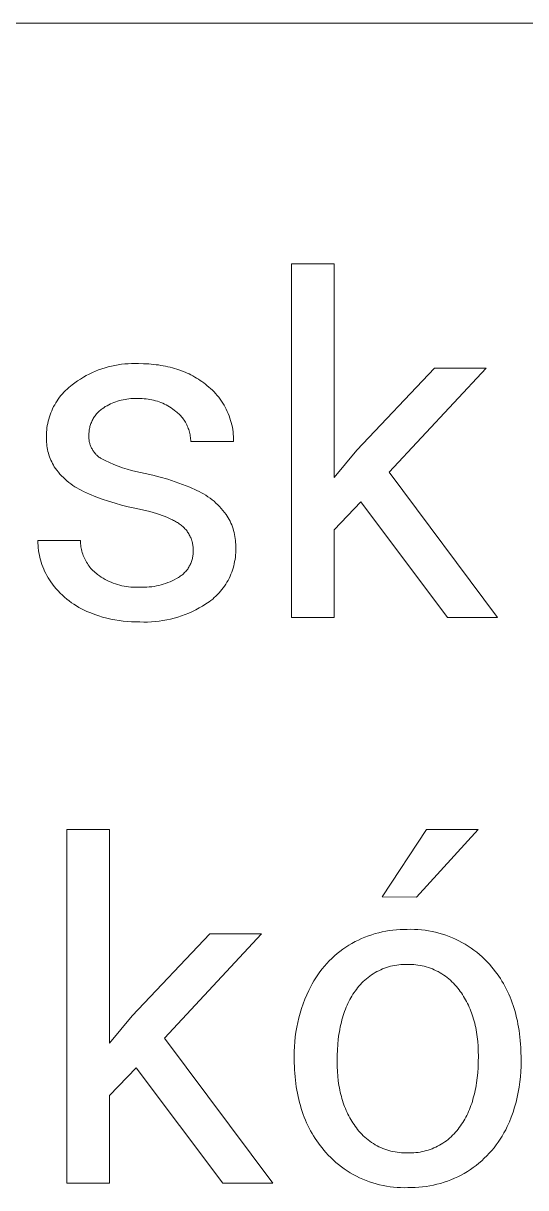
# Model space of a CAD drawing. Header units: millimetres. Extents: x 4001 to 9794, y -321 to 3726.
# Drawn here: x 8830.2 to 8912.4, y 135.6 to 326.2 of the extents above; entities that cross this region are included whole.
import ezdxf

# ---------------------------------------------------------------- set-up
doc = ezdxf.new("R2010")
doc.units = ezdxf.units.MM
doc.header["$MEASUREMENT"] = 0
doc.layers.add('Domyślny', color=7, linetype='Continuous', true_color=0x000000)

msp = doc.modelspace()

# ---------------------------------------------------------------- linework, layer by layer
at = {"layer": 'Domyślny', "color": 18, "lineweight": 15, "true_color": 0x000000}
for p, q in [((9788.8, 326.17), (7605.14, 326.17)), ((8874.05, 228.94), (8874.05, 286.81)), ((8874.05, 286.81), (8881.02, 286.81)), ((8881.02, 286.81), (8881.02, 251.82)), ((8840.47, 268.51), (8840.96, 268.76)), ((8840.96, 268.76), (8841.46, 269)), ((8841.46, 269), (8841.97, 269.22)), ((8841.97, 269.22), (8842.48, 269.43)), ((8842.48, 269.43), (8843.01, 269.61)), ((8843.01, 269.61), (8843.53, 269.78)), ((8843.53, 269.78), (8844.06, 269.93)), ((8844.06, 269.93), (8844.6, 270.06)), ((8844.6, 270.06), (8845.14, 270.18)), ((8845.14, 270.18), (8845.69, 270.28)), ((8845.69, 270.28), (8846.24, 270.36)), ((8846.24, 270.36), (8846.79, 270.42)), ((8846.79, 270.42), (8847.34, 270.46)), ((8847.34, 270.46), (8847.89, 270.48)), ((8847.89, 270.48), (8848.44, 270.49)), ((8848.44, 270.49), (8849, 270.47)), ((8849, 270.47), (8849.85, 270.46)), ((8849.85, 270.46), (8850.69, 270.42)), ((8850.69, 270.42), (8851.1, 270.38)), ((8851.1, 270.38), (8851.5, 270.35)), ((8851.5, 270.35), (8851.9, 270.3)), ((8851.9, 270.3), (8852.29, 270.25)), ((8852.29, 270.25), (8852.68, 270.19)), ((8852.68, 270.19), (8853.07, 270.12)), ((8853.07, 270.12), (8853.45, 270.05)), ((8853.45, 270.05), (8853.82, 269.97)), ((8853.82, 269.97), (8854.19, 269.88)), ((8854.19, 269.88), (8854.56, 269.79)), ((8854.56, 269.79), (8854.91, 269.68)), ((8854.91, 269.68), (8855.27, 269.58)), ((8855.27, 269.58), (8855.62, 269.46)), ((8855.62, 269.46), (8855.96, 269.34)), ((8855.96, 269.34), (8856.3, 269.21)), ((8856.3, 269.21), (8856.63, 269.07)), ((8856.63, 269.07), (8856.96, 268.93)), ((8856.96, 268.93), (8857.28, 268.78)), ((8857.28, 268.78), (8857.6, 268.62)), ((8884.76, 256.29), (8897.45, 269.72)), ((8905.92, 269.72), (8890.06, 252.69)), ((8897.45, 269.72), (8905.92, 269.72)), ((8837.87, 266.78), (8838.16, 267)), ((8838.16, 267), (8838.6, 267.33)), ((8838.6, 267.33), (8839.05, 267.65)), ((8839.05, 267.65), (8839.51, 267.95)), ((8839.51, 267.95), (8839.99, 268.24)), ((8839.99, 268.24), (8840.47, 268.51)), ((8857.6, 268.62), (8857.91, 268.45)), ((8857.91, 268.45), (8858.22, 268.28)), ((8858.22, 268.28), (8858.52, 268.1)), ((8858.52, 268.1), (8858.82, 267.92)), ((8858.82, 267.92), (8859.11, 267.73)), ((8859.11, 267.73), (8859.4, 267.53)), ((8859.4, 267.53), (8859.68, 267.32)), ((8859.68, 267.32), (8859.95, 267.11)), ((8859.95, 267.11), (8860.22, 266.88)), ((8860.22, 266.88), (8860.52, 266.64)), ((8835.88, 264.67), (8836.09, 264.96)), ((8836.09, 264.96), (8836.32, 265.25)), ((8836.32, 265.25), (8836.56, 265.52)), ((8836.56, 265.52), (8836.8, 265.79)), ((8836.8, 265.79), (8837.05, 266.05)), ((8837.05, 266.05), (8837.32, 266.3)), ((8837.32, 266.3), (8837.59, 266.55)), ((8837.59, 266.55), (8837.87, 266.78)), ((8860.52, 266.64), (8860.82, 266.38)), ((8860.82, 266.38), (8861.1, 266.12)), ((8861.1, 266.12), (8861.38, 265.84)), ((8861.38, 265.84), (8861.64, 265.56)), ((8861.64, 265.56), (8861.9, 265.27)), ((8861.9, 265.27), (8862.14, 264.97)), ((8862.14, 264.97), (8862.38, 264.66)), ((8834.81, 262.77), (8834.96, 263.1)), ((8834.96, 263.1), (8835.12, 263.43)), ((8835.12, 263.43), (8835.29, 263.75)), ((8835.29, 263.75), (8835.48, 264.06)), ((8835.48, 264.06), (8835.67, 264.37)), ((8835.67, 264.37), (8835.88, 264.67)), ((8843.06, 263.08), (8842.91, 262.98)), ((8843.32, 263.26), (8843.06, 263.08)), ((8843.58, 263.43), (8843.32, 263.26)), ((8843.86, 263.58), (8843.58, 263.43)), ((8844.13, 263.73), (8843.86, 263.58)), ((8844.41, 263.87), (8844.13, 263.73)), ((8844.7, 264), (8844.41, 263.87)), ((8844.99, 264.12), (8844.7, 264)), ((8845.29, 264.23), (8844.99, 264.12)), ((8845.58, 264.33), (8845.29, 264.23)), ((8845.89, 264.42), (8845.58, 264.33)), ((8846.19, 264.5), (8845.89, 264.42)), ((8846.5, 264.56), (8846.19, 264.5)), ((8846.81, 264.62), (8846.5, 264.56)), ((8847.12, 264.67), (8846.81, 264.62)), ((8847.43, 264.71), (8847.12, 264.67)), ((8847.74, 264.74), (8847.43, 264.71)), ((8848.05, 264.76), (8847.74, 264.74)), ((8848.37, 264.76), (8848.05, 264.76)), ((8848.68, 264.76), (8848.37, 264.76)), ((8849, 264.74), (8848.68, 264.76)), ((8849.31, 264.75), (8849, 264.74)), ((8849.63, 264.74), (8849.31, 264.75)), ((8849.94, 264.73), (8849.63, 264.74)), ((8850.25, 264.7), (8849.94, 264.73)), ((8850.57, 264.66), (8850.25, 264.7)), ((8850.88, 264.61), (8850.57, 264.66)), ((8851.18, 264.56), (8850.88, 264.61)), ((8851.49, 264.49), (8851.18, 264.56)), ((8851.8, 264.4), (8851.49, 264.49)), ((8852.1, 264.31), (8851.8, 264.4)), ((8852.39, 264.21), (8852.1, 264.31)), ((8852.69, 264.1), (8852.39, 264.21)), ((8852.98, 263.98), (8852.69, 264.1)), ((8853.26, 263.85), (8852.98, 263.98)), ((8853.54, 263.71), (8853.26, 263.85)), ((8853.82, 263.55), (8853.54, 263.71)), ((8854.09, 263.39), (8853.82, 263.55)), ((8854.36, 263.22), (8854.09, 263.39)), ((8854.61, 263.04), (8854.36, 263.22)), ((8854.87, 262.86), (8854.61, 263.04)), ((8862.38, 264.66), (8862.6, 264.34)), ((8862.6, 264.34), (8862.81, 264.01)), ((8862.81, 264.01), (8863.02, 263.68)), ((8863.02, 263.68), (8863.21, 263.34)), ((8863.21, 263.34), (8863.38, 263)), ((8863.38, 263), (8863.55, 262.65)), ((8834.23, 261.05), (8834.32, 261.4)), ((8834.32, 261.4), (8834.42, 261.75)), ((8834.42, 261.75), (8834.54, 262.1)), ((8834.54, 262.1), (8834.67, 262.44)), ((8834.67, 262.44), (8834.81, 262.77)), ((8841.44, 261.18), (8841.36, 261.02)), ((8841.52, 261.34), (8841.44, 261.18)), ((8841.61, 261.5), (8841.52, 261.34)), ((8841.7, 261.65), (8841.61, 261.5)), ((8841.8, 261.8), (8841.7, 261.65)), ((8841.91, 261.95), (8841.8, 261.8)), ((8842.02, 262.09), (8841.91, 261.95)), ((8842.13, 262.23), (8842.02, 262.09)), ((8842.25, 262.37), (8842.13, 262.23)), ((8842.37, 262.5), (8842.25, 262.37)), ((8842.5, 262.62), (8842.37, 262.5)), ((8842.63, 262.75), (8842.5, 262.62)), ((8842.77, 262.86), (8842.63, 262.75)), ((8842.91, 262.98), (8842.77, 262.86)), ((8855.11, 262.66), (8854.87, 262.86)), ((8855.28, 262.52), (8855.11, 262.66)), ((8855.45, 262.38), (8855.28, 262.52)), ((8855.61, 262.23), (8855.45, 262.38)), ((8855.77, 262.08), (8855.61, 262.23)), ((8855.92, 261.92), (8855.77, 262.08)), ((8856.06, 261.76), (8855.92, 261.92)), ((8856.2, 261.59), (8856.06, 261.76)), ((8856.33, 261.41), (8856.2, 261.59)), ((8856.46, 261.24), (8856.33, 261.41)), ((8856.58, 261.05), (8856.46, 261.24)), ((8863.55, 262.65), (8863.71, 262.29)), ((8863.71, 262.29), (8863.85, 261.93)), ((8863.85, 261.93), (8863.98, 261.56)), ((8863.98, 261.56), (8864.09, 261.19)), ((8864.09, 261.19), (8864.2, 260.82)), ((8833.94, 258.9), (8833.95, 259.26)), ((8833.95, 259.26), (8833.98, 259.62)), ((8833.98, 259.62), (8834.03, 259.98)), ((8834.03, 259.98), (8834.08, 260.34)), ((8834.08, 260.34), (8834.15, 260.7)), ((8834.15, 260.7), (8834.23, 261.05)), ((8840.91, 259.28), (8840.9, 259.1)), ((8840.93, 259.46), (8840.91, 259.28)), ((8840.95, 259.64), (8840.93, 259.46)), ((8840.98, 259.82), (8840.95, 259.64)), ((8841.02, 260), (8840.98, 259.82)), ((8841.06, 260.17), (8841.02, 260)), ((8841.11, 260.34), (8841.06, 260.17)), ((8841.16, 260.52), (8841.11, 260.34)), ((8841.22, 260.69), (8841.16, 260.52)), ((8841.29, 260.85), (8841.22, 260.69)), ((8841.36, 261.02), (8841.29, 260.85)), ((8856.69, 260.87), (8856.58, 261.05)), ((8856.8, 260.68), (8856.69, 260.87)), ((8856.9, 260.48), (8856.8, 260.68)), ((8857, 260.28), (8856.9, 260.48)), ((8857.08, 260.08), (8857, 260.28)), ((8857.16, 259.88), (8857.08, 260.08)), ((8857.24, 259.67), (8857.16, 259.88)), ((8857.3, 259.47), (8857.24, 259.67)), ((8857.36, 259.26), (8857.3, 259.47)), ((8857.41, 259.04), (8857.36, 259.26)), ((8864.2, 260.82), (8864.29, 260.44)), ((8864.29, 260.44), (8864.37, 260.06)), ((8864.37, 260.06), (8864.43, 259.68)), ((8864.43, 259.68), (8864.49, 259.29)), ((8864.49, 259.29), (8864.53, 258.91)), ((8833.93, 258.53), (8833.94, 258.9)), ((8833.93, 258.23), (8833.93, 258.53)), ((8833.93, 257.92), (8833.93, 258.23)), ((8833.95, 257.62), (8833.93, 257.92)), ((8833.98, 257.31), (8833.95, 257.62)), ((8834.01, 257.01), (8833.98, 257.31)), ((8840.9, 259.1), (8840.89, 258.92)), ((8840.89, 258.92), (8840.89, 258.74)), ((8840.89, 258.74), (8840.89, 258.6)), ((8840.89, 258.6), (8840.89, 258.45)), ((8840.89, 258.45), (8840.89, 258.31)), ((8840.89, 258.31), (8840.9, 258.16)), ((8840.9, 258.16), (8840.92, 258.02)), ((8840.92, 258.02), (8840.94, 257.87)), ((8840.94, 257.87), (8840.96, 257.73)), ((8840.96, 257.73), (8840.99, 257.59)), ((8840.99, 257.59), (8841.03, 257.45)), ((8841.03, 257.45), (8841.07, 257.31)), ((8841.07, 257.31), (8841.11, 257.17)), ((8857.46, 258.83), (8857.41, 259.04)), ((8857.49, 258.61), (8857.46, 258.83)), ((8857.52, 258.4), (8857.49, 258.61)), ((8857.54, 258.18), (8857.52, 258.4)), ((8857.56, 257.96), (8857.54, 258.18)), ((8857.56, 257.74), (8857.56, 257.96)), ((8864.56, 257.74), (8857.56, 257.74)), ((8864.53, 258.91), (8864.55, 258.52)), ((8864.55, 258.52), (8864.56, 258.13)), ((8864.56, 258.13), (8864.56, 257.74)), ((8834.06, 256.71), (8834.01, 257.01)), ((8834.12, 256.41), (8834.06, 256.71)), ((8834.19, 256.11), (8834.12, 256.41)), ((8834.27, 255.82), (8834.19, 256.11)), ((8834.35, 255.52), (8834.27, 255.82)), ((8834.45, 255.23), (8834.35, 255.52)), ((8841.11, 257.17), (8841.16, 257.03)), ((8841.16, 257.03), (8841.22, 256.9)), ((8841.22, 256.9), (8841.28, 256.76)), ((8841.28, 256.76), (8841.34, 256.63)), ((8841.34, 256.63), (8841.41, 256.5)), ((8841.41, 256.5), (8841.48, 256.38)), ((8841.48, 256.38), (8841.56, 256.25)), ((8841.56, 256.25), (8841.64, 256.13)), ((8841.64, 256.13), (8841.72, 256.01)), ((8841.72, 256.01), (8841.81, 255.9)), ((8841.81, 255.9), (8841.91, 255.79)), ((8841.91, 255.79), (8842, 255.68)), ((8842, 255.68), (8842.1, 255.57)), ((8842.1, 255.57), (8842.21, 255.47)), ((8842.21, 255.47), (8842.32, 255.37)), ((8842.32, 255.37), (8842.43, 255.28)), ((8881.02, 251.82), (8884.76, 256.29)), ((8834.56, 254.95), (8834.45, 255.23)), ((8834.67, 254.67), (8834.56, 254.95)), ((8834.8, 254.39), (8834.67, 254.67)), ((8834.94, 254.11), (8834.8, 254.39)), ((8835.08, 253.85), (8834.94, 254.11)), ((8835.23, 253.58), (8835.08, 253.85)), ((8835.4, 253.32), (8835.23, 253.58)), ((8842.43, 255.28), (8842.54, 255.19)), ((8842.54, 255.19), (8842.66, 255.1)), ((8842.66, 255.1), (8842.78, 255.02)), ((8842.78, 255.02), (8842.9, 254.94)), ((8842.9, 254.94), (8843.58, 254.6)), ((8843.58, 254.6), (8844.27, 254.27)), ((8844.27, 254.27), (8844.97, 253.97)), ((8844.97, 253.97), (8845.68, 253.69)), ((8845.68, 253.69), (8846.4, 253.43)), ((8835.64, 253.01), (8835.4, 253.32)), ((8835.89, 252.7), (8835.64, 253.01)), ((8836.16, 252.4), (8835.89, 252.7)), ((8836.43, 252.1), (8836.16, 252.4)), ((8836.71, 251.82), (8836.43, 252.1)), ((8837, 251.55), (8836.71, 251.82)), ((8846.4, 253.43), (8847.13, 253.2)), ((8847.13, 253.2), (8847.86, 252.99)), ((8847.86, 252.99), (8848.6, 252.8)), ((8848.6, 252.8), (8849.35, 252.64)), ((8849.35, 252.64), (8850.1, 252.49)), ((8850.1, 252.49), (8851.34, 252.22)), ((8851.34, 252.22), (8852.58, 251.9)), ((8852.58, 251.9), (8853.8, 251.55)), ((8890.06, 252.69), (8907.77, 228.94)), ((8837.3, 251.28), (8837, 251.55)), ((8837.61, 251.03), (8837.3, 251.28)), ((8837.93, 250.79), (8837.61, 251.03)), ((8838.26, 250.55), (8837.93, 250.79)), ((8838.59, 250.33), (8838.26, 250.55)), ((8838.93, 250.12), (8838.59, 250.33)), ((8839.28, 249.92), (8838.93, 250.12)), ((8839.63, 249.74), (8839.28, 249.92)), ((8839.99, 249.56), (8839.63, 249.74)), ((8853.8, 251.55), (8855.02, 251.15)), ((8855.02, 251.15), (8856.21, 250.71)), ((8856.21, 250.71), (8857.4, 250.23)), ((8857.4, 250.23), (8858.56, 249.72)), ((8858.56, 249.72), (8858.94, 249.54)), ((8841, 249.11), (8839.99, 249.56)), ((8842.02, 248.68), (8841, 249.11)), ((8843.06, 248.29), (8842.02, 248.68)), ((8844.11, 247.94), (8843.06, 248.29)), ((8845.17, 247.61), (8844.11, 247.94)), ((8858.94, 249.54), (8859.31, 249.34)), ((8859.31, 249.34), (8859.67, 249.14)), ((8859.67, 249.14), (8860.03, 248.92)), ((8860.03, 248.92), (8860.38, 248.69)), ((8860.38, 248.69), (8860.72, 248.45)), ((8860.72, 248.45), (8861.05, 248.2)), ((8861.05, 248.2), (8861.37, 247.94)), ((8861.37, 247.94), (8861.68, 247.66)), ((8885.39, 247.83), (8881.02, 243.27)), ((8899.59, 228.94), (8885.39, 247.83)), ((8846.24, 247.32), (8845.17, 247.61)), ((8847.31, 247.06), (8846.24, 247.32)), ((8848.4, 246.84), (8847.31, 247.06)), ((8849.68, 246.55), (8848.4, 246.84)), ((8850.86, 246.25), (8849.68, 246.55)), ((8851.41, 246.1), (8850.86, 246.25)), ((8851.93, 245.94), (8851.41, 246.1)), ((8852.43, 245.78), (8851.93, 245.94)), ((8861.68, 247.66), (8861.99, 247.38)), ((8861.99, 247.38), (8862.28, 247.08)), ((8862.28, 247.08), (8862.56, 246.77)), ((8862.56, 246.77), (8862.84, 246.46)), ((8862.84, 246.46), (8863.1, 246.13)), ((8863.1, 246.13), (8863.35, 245.8)), ((8852.91, 245.61), (8852.43, 245.78)), ((8853.36, 245.44), (8852.91, 245.61)), ((8853.78, 245.27), (8853.36, 245.44)), ((8854.19, 245.09), (8853.78, 245.27)), ((8854.56, 244.91), (8854.19, 245.09)), ((8854.74, 244.82), (8854.56, 244.91)), ((8854.91, 244.73), (8854.74, 244.82)), ((8855.08, 244.64), (8854.91, 244.73)), ((8855.24, 244.54), (8855.08, 244.64)), ((8855.4, 244.45), (8855.24, 244.54)), ((8855.55, 244.35), (8855.4, 244.45)), ((8855.69, 244.26), (8855.55, 244.35)), ((8855.83, 244.16), (8855.69, 244.26)), ((8855.97, 244.06), (8855.83, 244.16)), ((8856.1, 243.95), (8855.97, 244.06)), ((8856.24, 243.83), (8856.1, 243.95)), ((8863.35, 245.8), (8863.53, 245.53)), ((8863.53, 245.53), (8863.69, 245.25)), ((8863.69, 245.25), (8863.85, 244.96)), ((8863.85, 244.96), (8864, 244.67)), ((8864, 244.67), (8864.13, 244.37)), ((8864.13, 244.37), (8864.26, 244.07)), ((8864.26, 244.07), (8864.38, 243.77)), ((8856.37, 243.71), (8856.24, 243.83)), ((8856.49, 243.59), (8856.37, 243.71)), ((8856.61, 243.46), (8856.49, 243.59)), ((8856.73, 243.33), (8856.61, 243.46)), ((8856.84, 243.2), (8856.73, 243.33)), ((8856.95, 243.06), (8856.84, 243.2)), ((8857.05, 242.91), (8856.95, 243.06)), ((8857.15, 242.77), (8857.05, 242.91)), ((8857.24, 242.62), (8857.15, 242.77)), ((8857.33, 242.47), (8857.24, 242.62)), ((8857.41, 242.31), (8857.33, 242.47)), ((8857.49, 242.15), (8857.41, 242.31)), ((8857.56, 241.99), (8857.49, 242.15)), ((8864.38, 243.77), (8864.48, 243.46)), ((8864.48, 243.46), (8864.58, 243.15)), ((8864.58, 243.15), (8864.66, 242.83)), ((8864.66, 242.83), (8864.73, 242.51)), ((8864.73, 242.51), (8864.8, 242.19)), ((8864.8, 242.19), (8864.85, 241.87)), ((8881.02, 243.27), (8881.02, 228.94)), ((8832.55, 241.1), (8832.54, 241.5)), ((8832.54, 241.5), (8839.51, 241.5)), ((8832.57, 240.7), (8832.55, 241.1)), ((8832.6, 240.31), (8832.57, 240.7)), ((8832.65, 239.91), (8832.6, 240.31)), ((8839.51, 241.5), (8839.51, 241.25)), ((8839.51, 241.25), (8839.53, 241)), ((8839.53, 241), (8839.56, 240.76)), ((8839.56, 240.76), (8839.59, 240.51)), ((8839.59, 240.51), (8839.63, 240.27)), ((8839.63, 240.27), (8839.69, 240.03)), ((8857.63, 241.83), (8857.56, 241.99)), ((8857.69, 241.66), (8857.63, 241.83)), ((8857.74, 241.5), (8857.69, 241.66)), ((8857.79, 241.33), (8857.74, 241.5)), ((8857.83, 241.16), (8857.79, 241.33)), ((8857.87, 240.99), (8857.83, 241.16)), ((8857.9, 240.81), (8857.87, 240.99)), ((8857.93, 240.64), (8857.9, 240.81)), ((8857.95, 240.47), (8857.93, 240.64)), ((8857.96, 240.29), (8857.95, 240.47)), ((8857.97, 240.11), (8857.96, 240.29)), ((8864.85, 241.87), (8864.89, 241.55)), ((8864.89, 241.55), (8864.91, 241.22)), ((8864.91, 241.22), (8864.93, 240.9)), ((8864.93, 240.9), (8864.94, 240.57)), ((8864.94, 240.57), (8864.93, 240.25)), ((8864.93, 240.25), (8864.93, 239.88)), ((8832.71, 239.52), (8832.65, 239.91)), ((8832.78, 239.13), (8832.71, 239.52)), ((8832.87, 238.74), (8832.78, 239.13)), ((8832.97, 238.35), (8832.87, 238.74)), ((8833.08, 237.97), (8832.97, 238.35)), ((8839.69, 240.03), (8839.75, 239.79)), ((8839.75, 239.79), (8839.81, 239.55)), ((8839.81, 239.55), (8839.89, 239.31)), ((8839.89, 239.31), (8839.97, 239.08)), ((8839.97, 239.08), (8840.06, 238.85)), ((8840.06, 238.85), (8840.16, 238.63)), ((8840.16, 238.63), (8840.27, 238.4)), ((8840.27, 238.4), (8840.39, 238.18)), ((8857.69, 238.08), (8857.74, 238.24)), ((8857.74, 238.24), (8857.79, 238.41)), ((8857.79, 238.41), (8857.83, 238.57)), ((8857.83, 238.57), (8857.87, 238.74)), ((8857.87, 238.74), (8857.9, 238.91)), ((8857.9, 238.91), (8857.93, 239.08)), ((8857.93, 239.08), (8857.95, 239.25)), ((8857.95, 239.25), (8857.96, 239.42)), ((8857.96, 239.42), (8857.97, 239.59)), ((8857.97, 239.94), (8857.97, 240.11)), ((8857.97, 239.76), (8857.97, 239.94)), ((8857.97, 239.59), (8857.97, 239.76)), ((8864.81, 238.43), (8864.75, 238.08)), ((8864.86, 238.79), (8864.81, 238.43)), ((8864.9, 239.16), (8864.86, 238.79)), ((8864.92, 239.52), (8864.9, 239.16)), ((8864.93, 239.88), (8864.92, 239.52)), ((8833.2, 237.59), (8833.08, 237.97)), ((8833.34, 237.22), (8833.2, 237.59)), ((8833.49, 236.85), (8833.34, 237.22)), ((8833.65, 236.49), (8833.49, 236.85)), ((8833.83, 236.13), (8833.65, 236.49)), ((8840.39, 238.18), (8840.51, 237.97)), ((8840.51, 237.97), (8840.64, 237.76)), ((8840.64, 237.76), (8840.78, 237.55)), ((8840.78, 237.55), (8840.92, 237.35)), ((8840.92, 237.35), (8841.07, 237.15)), ((8841.07, 237.15), (8841.23, 236.96)), ((8841.23, 236.96), (8841.39, 236.78)), ((8841.39, 236.78), (8841.56, 236.6)), ((8841.56, 236.6), (8841.74, 236.43)), ((8841.74, 236.43), (8841.92, 236.26)), ((8856.5, 236.21), (8856.62, 236.33)), ((8856.62, 236.33), (8856.74, 236.46)), ((8856.74, 236.46), (8856.85, 236.59)), ((8856.85, 236.59), (8856.96, 236.73)), ((8856.96, 236.73), (8857.06, 236.86)), ((8857.06, 236.86), (8857.16, 237.01)), ((8857.16, 237.01), (8857.25, 237.15)), ((8857.25, 237.15), (8857.33, 237.3)), ((8857.33, 237.3), (8857.42, 237.45)), ((8857.42, 237.45), (8857.49, 237.6)), ((8857.49, 237.6), (8857.56, 237.76)), ((8857.56, 237.76), (8857.63, 237.92)), ((8857.63, 237.92), (8857.69, 238.08)), ((8864.27, 236.33), (8864.13, 235.99)), ((8864.39, 236.67), (8864.27, 236.33)), ((8864.5, 237.02), (8864.39, 236.67)), ((8864.6, 237.37), (8864.5, 237.02)), ((8864.68, 237.72), (8864.6, 237.37)), ((8864.75, 238.08), (8864.68, 237.72)), ((8834.01, 235.78), (8833.83, 236.13)), ((8834.21, 235.44), (8834.01, 235.78)), ((8834.42, 235.1), (8834.21, 235.44)), ((8834.64, 234.77), (8834.42, 235.1)), ((8834.93, 234.38), (8834.64, 234.77)), ((8841.92, 236.26), (8842.11, 236.1)), ((8842.11, 236.1), (8842.3, 235.94)), ((8842.3, 235.94), (8842.6, 235.73)), ((8842.6, 235.73), (8842.91, 235.53)), ((8842.91, 235.53), (8843.23, 235.34)), ((8843.23, 235.34), (8843.55, 235.16)), ((8843.55, 235.16), (8843.88, 234.99)), ((8843.88, 234.99), (8844.21, 234.83)), ((8844.21, 234.83), (8844.55, 234.69)), ((8844.55, 234.69), (8844.89, 234.55)), ((8844.89, 234.55), (8845.24, 234.43)), ((8845.24, 234.43), (8845.59, 234.32)), ((8853.07, 234.37), (8853.44, 234.49)), ((8853.44, 234.49), (8853.81, 234.63)), ((8853.81, 234.63), (8854.17, 234.77)), ((8854.17, 234.77), (8854.52, 234.93)), ((8854.52, 234.93), (8854.87, 235.1)), ((8854.87, 235.1), (8855.22, 235.29)), ((8855.22, 235.29), (8855.56, 235.48)), ((8855.56, 235.48), (8855.7, 235.57)), ((8855.7, 235.57), (8855.84, 235.67)), ((8855.84, 235.67), (8855.98, 235.77)), ((8855.98, 235.77), (8856.12, 235.87)), ((8856.12, 235.87), (8856.25, 235.98)), ((8856.25, 235.98), (8856.38, 236.09)), ((8856.38, 236.09), (8856.5, 236.21)), ((8863.49, 234.69), (8863.3, 234.38)), ((8863.67, 235), (8863.49, 234.69)), ((8863.83, 235.33), (8863.67, 235)), ((8863.99, 235.66), (8863.83, 235.33)), ((8864.13, 235.99), (8863.99, 235.66)), ((8835.23, 233.99), (8834.93, 234.38)), ((8835.54, 233.62), (8835.23, 233.99)), ((8835.86, 233.26), (8835.54, 233.62)), ((8836.2, 232.91), (8835.86, 233.26)), ((8836.55, 232.58), (8836.2, 232.91)), ((8836.9, 232.25), (8836.55, 232.58)), ((8845.59, 234.32), (8845.94, 234.22)), ((8845.94, 234.22), (8846.3, 234.13)), ((8846.3, 234.13), (8846.66, 234.06)), ((8846.66, 234.06), (8847.03, 234)), ((8847.03, 234), (8847.39, 233.95)), ((8847.39, 233.95), (8847.76, 233.91)), ((8847.76, 233.91), (8848.12, 233.88)), ((8848.12, 233.88), (8848.49, 233.87)), ((8848.49, 233.87), (8848.86, 233.87)), ((8848.86, 233.87), (8849.23, 233.88)), ((8849.23, 233.88), (8849.62, 233.87)), ((8849.62, 233.87), (8850.01, 233.87)), ((8850.01, 233.87), (8850.4, 233.89)), ((8850.4, 233.89), (8850.78, 233.92)), ((8850.78, 233.92), (8851.17, 233.96)), ((8851.17, 233.96), (8851.56, 234.02)), ((8851.56, 234.02), (8851.94, 234.09)), ((8851.94, 234.09), (8852.32, 234.17)), ((8852.32, 234.17), (8852.7, 234.26)), ((8852.7, 234.26), (8853.07, 234.37)), ((8861.95, 232.67), (8861.69, 232.42)), ((8862.2, 232.94), (8861.95, 232.67)), ((8862.44, 233.21), (8862.2, 232.94)), ((8862.67, 233.49), (8862.44, 233.21)), ((8862.89, 233.78), (8862.67, 233.49)), ((8863.1, 234.07), (8862.89, 233.78)), ((8863.3, 234.38), (8863.1, 234.07)), ((8837.27, 231.94), (8836.9, 232.25)), ((8837.65, 231.64), (8837.27, 231.94)), ((8838.04, 231.35), (8837.65, 231.64)), ((8838.44, 231.08), (8838.04, 231.35)), ((8838.85, 230.82), (8838.44, 231.08)), ((8839.27, 230.57), (8838.85, 230.82)), ((8859.51, 230.8), (8858.96, 230.49)), ((8860.05, 231.14), (8859.51, 230.8)), ((8860.57, 231.49), (8860.05, 231.14)), ((8860.86, 231.7), (8860.57, 231.49)), ((8861.15, 231.93), (8860.86, 231.7)), ((8861.42, 232.17), (8861.15, 231.93)), ((8861.69, 232.42), (8861.42, 232.17)), ((8839.69, 230.34), (8839.27, 230.57)), ((8840.13, 230.13), (8839.69, 230.34)), ((8840.57, 229.93), (8840.13, 230.13)), ((8841.2, 229.66), (8840.57, 229.93)), ((8841.84, 229.42), (8841.2, 229.66)), ((8842.49, 229.2), (8841.84, 229.42)), ((8843.14, 229), (8842.49, 229.2)), ((8843.8, 228.82), (8843.14, 229)), ((8844.47, 228.66), (8843.8, 228.82)), ((8854.86, 228.82), (8854.25, 228.67)), ((8855.47, 229), (8854.86, 228.82)), ((8856.07, 229.2), (8855.47, 229)), ((8856.67, 229.42), (8856.07, 229.2)), ((8857.25, 229.65), (8856.67, 229.42)), ((8857.83, 229.91), (8857.25, 229.65)), ((8858.4, 230.19), (8857.83, 229.91)), ((8858.96, 230.49), (8858.4, 230.19)), ((8881.02, 228.94), (8874.05, 228.94)), ((8907.77, 228.94), (8899.59, 228.94)), ((8845.14, 228.53), (8844.47, 228.66)), ((8845.82, 228.41), (8845.14, 228.53)), ((8846.49, 228.32), (8845.82, 228.41)), ((8847.18, 228.26), (8846.49, 228.32)), ((8847.86, 228.21), (8847.18, 228.26)), ((8848.54, 228.19), (8847.86, 228.21)), ((8849.23, 228.19), (8848.54, 228.19)), ((8849.86, 228.17), (8849.23, 228.19)), ((8850.49, 228.18), (8849.86, 228.17)), ((8851.13, 228.21), (8850.49, 228.18)), ((8851.76, 228.26), (8851.13, 228.21)), ((8852.39, 228.33), (8851.76, 228.26)), ((8853.01, 228.42), (8852.39, 228.33)), ((8853.63, 228.53), (8853.01, 228.42)), ((8854.25, 228.67), (8853.63, 228.53)), ((8837.28, 136.35), (8837.28, 194.22)), ((8837.28, 194.22), (8844.24, 194.22)), ((8844.24, 194.22), (8844.24, 159.23)), ((8888.9, 183.18), (8896.17, 194.23)), ((8904.6, 194.23), (8894.51, 183.16)), ((8896.17, 194.23), (8904.6, 194.23)), ((8894.51, 183.16), (8888.9, 183.18)), ((8887.76, 177.18), (8888.33, 177.33)), ((8888.33, 177.33), (8888.9, 177.47)), ((8888.9, 177.47), (8889.48, 177.59)), ((8889.48, 177.59), (8890.06, 177.68)), ((8890.06, 177.68), (8890.65, 177.76)), ((8890.65, 177.76), (8891.24, 177.82)), ((8891.24, 177.82), (8891.83, 177.86)), ((8891.83, 177.86), (8892.42, 177.88)), ((8892.42, 177.88), (8893.01, 177.88)), ((8893.01, 177.88), (8893.59, 177.89)), ((8893.59, 177.89), (8894.17, 177.88)), ((8894.17, 177.88), (8894.75, 177.85)), ((8894.75, 177.85), (8895.33, 177.8)), ((8895.33, 177.8), (8895.91, 177.74)), ((8895.91, 177.74), (8896.49, 177.65)), ((8896.49, 177.65), (8897.06, 177.54)), ((8897.06, 177.54), (8897.63, 177.42)), ((8897.63, 177.42), (8898.19, 177.27)), ((8898.19, 177.27), (8898.75, 177.11)), ((8847.99, 163.71), (8860.68, 177.13)), ((8869.15, 177.13), (8853.29, 160.1)), ((8860.68, 177.13), (8869.15, 177.13)), ((8883.44, 175.29), (8883.95, 175.59)), ((8883.95, 175.59), (8884.47, 175.87)), ((8884.47, 175.87), (8885, 176.13)), ((8885, 176.13), (8885.53, 176.38)), ((8885.53, 176.38), (8886.08, 176.61)), ((8886.08, 176.61), (8886.63, 176.82)), ((8886.63, 176.82), (8887.19, 177.01)), ((8887.19, 177.01), (8887.76, 177.18)), ((8898.75, 177.11), (8899.3, 176.93)), ((8899.3, 176.93), (8899.85, 176.73)), ((8899.85, 176.73), (8900.39, 176.51)), ((8900.39, 176.51), (8900.92, 176.27)), ((8900.92, 176.27), (8901.45, 176.01)), ((8901.45, 176.01), (8901.96, 175.74)), ((8901.96, 175.74), (8902.47, 175.45)), ((8902.47, 175.45), (8902.96, 175.14)), ((8880.65, 173.13), (8881.08, 173.53)), ((8881.08, 173.53), (8881.53, 173.91)), ((8881.53, 173.91), (8881.99, 174.28)), ((8881.99, 174.28), (8882.46, 174.63)), ((8882.46, 174.63), (8882.94, 174.97)), ((8882.94, 174.97), (8883.44, 175.29)), ((8902.96, 175.14), (8903.44, 174.82)), ((8903.44, 174.82), (8903.92, 174.48)), ((8903.92, 174.48), (8904.38, 174.13)), ((8904.38, 174.13), (8904.83, 173.76)), ((8904.83, 173.76), (8905.26, 173.37)), ((8879.05, 171.4), (8879.43, 171.85)), ((8879.43, 171.85), (8879.82, 172.29)), ((8879.82, 172.29), (8880.23, 172.72)), ((8880.23, 172.72), (8880.65, 173.13)), ((8889.29, 171.53), (8888.97, 171.41)), ((8889.61, 171.64), (8889.29, 171.53)), ((8889.94, 171.75), (8889.61, 171.64)), ((8890.28, 171.84), (8889.94, 171.75)), ((8890.61, 171.92), (8890.28, 171.84)), ((8890.95, 171.98), (8890.61, 171.92)), ((8891.29, 172.04), (8890.95, 171.98)), ((8891.63, 172.09), (8891.29, 172.04)), ((8891.97, 172.12), (8891.63, 172.09)), ((8892.32, 172.14), (8891.97, 172.12)), ((8892.66, 172.15), (8892.32, 172.14)), ((8893.01, 172.15), (8892.66, 172.15)), ((8893.36, 172.15), (8893.01, 172.15)), ((8893.71, 172.14), (8893.36, 172.15)), ((8894.06, 172.12), (8893.71, 172.14)), ((8894.41, 172.09), (8894.06, 172.12)), ((8894.75, 172.04), (8894.41, 172.09)), ((8895.1, 171.99), (8894.75, 172.04)), ((8895.44, 171.92), (8895.1, 171.99)), ((8895.78, 171.84), (8895.44, 171.92)), ((8896.12, 171.75), (8895.78, 171.84)), ((8896.45, 171.64), (8896.12, 171.75)), ((8896.79, 171.53), (8896.45, 171.64)), ((8897.11, 171.4), (8896.79, 171.53)), ((8905.26, 173.37), (8905.69, 172.97)), ((8905.69, 172.97), (8906.1, 172.55)), ((8906.1, 172.55), (8906.49, 172.13)), ((8906.49, 172.13), (8906.81, 171.76)), ((8906.81, 171.76), (8907.11, 171.39)), ((8877.71, 169.46), (8878.02, 169.96)), ((8878.02, 169.96), (8878.35, 170.45)), ((8878.35, 170.45), (8878.69, 170.93)), ((8878.69, 170.93), (8879.05, 171.4)), ((8886.32, 169.81), (8886.06, 169.59)), ((8886.59, 170.03), (8886.32, 169.81)), ((8886.86, 170.24), (8886.59, 170.03)), ((8887.15, 170.43), (8886.86, 170.24)), ((8887.44, 170.62), (8887.15, 170.43)), ((8887.73, 170.8), (8887.44, 170.62)), ((8888.03, 170.97), (8887.73, 170.8)), ((8888.34, 171.12), (8888.03, 170.97)), ((8888.65, 171.27), (8888.34, 171.12)), ((8888.97, 171.41), (8888.65, 171.27)), ((8897.43, 171.26), (8897.11, 171.4)), ((8897.75, 171.12), (8897.43, 171.26)), ((8898.06, 170.96), (8897.75, 171.12)), ((8898.37, 170.79), (8898.06, 170.96)), ((8898.67, 170.61), (8898.37, 170.79)), ((8898.96, 170.41), (8898.67, 170.61)), ((8899.25, 170.21), (8898.96, 170.41)), ((8899.53, 170), (8899.25, 170.21)), ((8899.8, 169.78), (8899.53, 170)), ((8900.07, 169.55), (8899.8, 169.78)), ((8907.11, 171.39), (8907.41, 171.01)), ((8907.41, 171.01), (8907.7, 170.62)), ((8907.7, 170.62), (8907.97, 170.23)), ((8907.97, 170.23), (8908.24, 169.82)), ((8908.24, 169.82), (8908.49, 169.41)), ((8876.55, 167.18), (8876.88, 167.9)), ((8876.88, 167.9), (8877.14, 168.43)), ((8877.14, 168.43), (8877.42, 168.95)), ((8877.42, 168.95), (8877.71, 169.46)), ((8884.48, 167.79), (8884.29, 167.53)), ((8884.67, 168.06), (8884.48, 167.79)), ((8884.88, 168.33), (8884.67, 168.06)), ((8885.1, 168.6), (8884.88, 168.33)), ((8885.33, 168.86), (8885.1, 168.6)), ((8885.56, 169.11), (8885.33, 168.86)), ((8885.81, 169.35), (8885.56, 169.11)), ((8886.06, 169.59), (8885.81, 169.35)), ((8900.32, 169.32), (8900.07, 169.55)), ((8900.57, 169.07), (8900.32, 169.32)), ((8900.81, 168.81), (8900.57, 169.07)), ((8901.04, 168.55), (8900.81, 168.81)), ((8901.26, 168.28), (8901.04, 168.55)), ((8901.47, 168), (8901.26, 168.28)), ((8901.67, 167.74), (8901.47, 168)), ((8901.86, 167.47), (8901.67, 167.74)), ((8908.49, 169.41), (8908.74, 169)), ((8908.74, 169), (8908.98, 168.57)), ((8908.98, 168.57), (8909.2, 168.14)), ((8909.2, 168.14), (8909.42, 167.7)), ((8909.42, 167.7), (8909.62, 167.26)), ((8875.95, 165.7), (8876.24, 166.45)), ((8876.24, 166.45), (8876.55, 167.18)), ((8883.44, 166.08), (8883.29, 165.77)), ((8883.6, 166.38), (8883.44, 166.08)), ((8883.76, 166.68), (8883.6, 166.38)), ((8883.93, 166.97), (8883.76, 166.68)), ((8884.11, 167.25), (8883.93, 166.97)), ((8884.29, 167.53), (8884.11, 167.25)), ((8902.04, 167.2), (8901.86, 167.47)), ((8902.22, 166.92), (8902.04, 167.2)), ((8902.39, 166.64), (8902.22, 166.92)), ((8902.55, 166.35), (8902.39, 166.64)), ((8902.71, 166.06), (8902.55, 166.35)), ((8902.86, 165.76), (8902.71, 166.06)), ((8909.62, 167.26), (8909.82, 166.8)), ((8909.82, 166.8), (8910, 166.34)), ((8910, 166.34), (8910.18, 165.87)), ((8910.18, 165.87), (8910.34, 165.4)), ((8875.25, 163.42), (8875.46, 164.19)), ((8875.46, 164.19), (8875.69, 164.95)), ((8875.69, 164.95), (8875.95, 165.7)), ((8882.63, 164.12), (8882.51, 163.77)), ((8882.75, 164.46), (8882.63, 164.12)), ((8882.88, 164.8), (8882.75, 164.46)), ((8883.01, 165.13), (8882.88, 164.8)), ((8883.15, 165.45), (8883.01, 165.13)), ((8883.29, 165.77), (8883.15, 165.45)), ((8903.01, 165.46), (8902.86, 165.76)), ((8903.15, 165.15), (8903.01, 165.46)), ((8903.28, 164.84), (8903.15, 165.15)), ((8903.41, 164.52), (8903.28, 164.84)), ((8903.53, 164.2), (8903.41, 164.52)), ((8903.64, 163.87), (8903.53, 164.2)), ((8910.34, 165.4), (8910.5, 164.92)), ((8910.5, 164.92), (8910.64, 164.43)), ((8910.64, 164.43), (8910.78, 163.93)), ((8910.78, 163.93), (8910.9, 163.42)), ((8844.24, 159.23), (8847.99, 163.71)), ((8874.91, 161.87), (8875.07, 162.65)), ((8875.07, 162.65), (8875.25, 163.42)), ((8882.12, 162.3), (8882.03, 161.91)), ((8882.21, 162.68), (8882.12, 162.3)), ((8882.3, 163.05), (8882.21, 162.68)), ((8882.41, 163.41), (8882.3, 163.05)), ((8882.51, 163.77), (8882.41, 163.41)), ((8903.75, 163.54), (8903.64, 163.87)), ((8903.85, 163.2), (8903.75, 163.54)), ((8903.95, 162.86), (8903.85, 163.2)), ((8904.04, 162.51), (8903.95, 162.86)), ((8904.12, 162.16), (8904.04, 162.51)), ((8904.2, 161.8), (8904.12, 162.16)), ((8910.9, 163.42), (8911.02, 162.91)), ((8911.02, 162.91), (8911.12, 162.39)), ((8911.12, 162.39), (8911.22, 161.86)), ((8853.29, 160.1), (8871, 136.35)), ((8874.59, 159.5), (8874.67, 160.3)), ((8874.67, 160.3), (8874.78, 161.08)), ((8874.78, 161.08), (8874.91, 161.87)), ((8881.82, 160.72), (8881.71, 159.89)), ((8881.89, 161.12), (8881.82, 160.72)), ((8881.96, 161.52), (8881.89, 161.12)), ((8882.03, 161.91), (8881.96, 161.52)), ((8904.27, 161.44), (8904.2, 161.8)), ((8904.33, 161.07), (8904.27, 161.44)), ((8904.39, 160.7), (8904.33, 161.07)), ((8904.44, 160.32), (8904.39, 160.7)), ((8904.53, 159.55), (8904.44, 160.32)), ((8911.22, 161.86), (8911.3, 161.33)), ((8911.3, 161.33), (8911.38, 160.79)), ((8911.38, 160.79), (8911.44, 160.24)), ((8911.44, 160.24), (8911.5, 159.68)), ((8874.51, 157.91), (8874.54, 158.71)), ((8874.54, 158.71), (8874.59, 159.5)), ((8881.62, 159.03), (8881.56, 158.14)), ((8881.71, 159.89), (8881.62, 159.03)), ((8904.59, 158.76), (8904.53, 159.55)), ((8904.63, 157.95), (8904.59, 158.76)), ((8911.5, 159.68), (8911.54, 159.12)), ((8911.54, 159.12), (8911.58, 158.55)), ((8911.58, 158.55), (8911.6, 157.97)), ((8874.51, 157.12), (8874.51, 157.91)), ((8874.51, 156.64), (8874.51, 157.12)), ((8874.51, 156.05), (8874.51, 156.64)), ((8881.52, 157.23), (8881.51, 156.29)), ((8881.51, 156.29), (8881.52, 155.45)), ((8881.56, 158.14), (8881.52, 157.23)), ((8904.64, 157.12), (8904.63, 157.95)), ((8904.63, 156.19), (8904.64, 157.12)), ((8911.6, 157.97), (8911.62, 156.79)), ((8911.62, 156.79), (8911.62, 156.29)), ((8911.62, 156.29), (8911.62, 155.44)), ((8848.62, 155.24), (8844.24, 150.69)), ((8862.82, 136.35), (8848.62, 155.24)), ((8874.53, 155.46), (8874.51, 156.05)), ((8874.55, 154.89), (8874.53, 155.46)), ((8874.59, 154.32), (8874.55, 154.89)), ((8881.52, 155.45), (8881.56, 154.64)), ((8881.56, 154.64), (8881.62, 153.84)), ((8904.45, 153.57), (8904.53, 154.42)), ((8904.53, 154.42), (8904.59, 155.29)), ((8904.59, 155.29), (8904.63, 156.19)), ((8911.59, 154.6), (8911.53, 153.75)), ((8911.62, 155.44), (8911.59, 154.6)), ((8874.63, 153.76), (8874.59, 154.32)), ((8874.69, 153.21), (8874.63, 153.76)), ((8874.76, 152.66), (8874.69, 153.21)), ((8874.83, 152.12), (8874.76, 152.66)), ((8881.62, 153.84), (8881.71, 153.07)), ((8881.71, 153.07), (8881.76, 152.69)), ((8881.76, 152.69), (8881.82, 152.32)), ((8904.27, 152.35), (8904.34, 152.75)), ((8904.34, 152.75), (8904.45, 153.57)), ((8911.44, 152.91), (8911.32, 152.07)), ((8911.53, 153.75), (8911.44, 152.91)), ((8844.24, 150.69), (8844.24, 136.35)), ((8874.92, 151.59), (8874.83, 152.12)), ((8875.02, 151.07), (8874.92, 151.59)), ((8875.12, 150.55), (8875.02, 151.07)), ((8881.82, 152.32), (8881.89, 151.95)), ((8881.89, 151.95), (8881.96, 151.59)), ((8881.96, 151.59), (8882.03, 151.23)), ((8882.03, 151.23), (8882.12, 150.87)), ((8882.12, 150.87), (8882.21, 150.53)), ((8903.86, 150.45), (8903.96, 150.81)), ((8903.96, 150.81), (8904.05, 151.19)), ((8904.05, 151.19), (8904.13, 151.57)), ((8904.13, 151.57), (8904.2, 151.96)), ((8904.2, 151.96), (8904.27, 152.35)), ((8911.18, 151.23), (8911, 150.41)), ((8911.32, 152.07), (8911.18, 151.23)), ((8875.24, 150.04), (8875.12, 150.55)), ((8875.36, 149.54), (8875.24, 150.04)), ((8875.5, 149.04), (8875.36, 149.54)), ((8875.65, 148.56), (8875.5, 149.04)), ((8882.21, 150.53), (8882.3, 150.18)), ((8882.3, 150.18), (8882.41, 149.85)), ((8882.41, 149.85), (8882.51, 149.51)), ((8882.51, 149.51), (8882.63, 149.19)), ((8882.63, 149.19), (8882.75, 148.87)), ((8882.75, 148.87), (8882.88, 148.55)), ((8903.17, 148.38), (8903.3, 148.71)), ((8903.3, 148.71), (8903.43, 149.04)), ((8903.43, 149.04), (8903.55, 149.39)), ((8903.55, 149.39), (8903.66, 149.73)), ((8903.66, 149.73), (8903.76, 150.09)), ((8903.76, 150.09), (8903.86, 150.45)), ((8910.57, 148.77), (8910.31, 147.96)), ((8910.8, 149.58), (8910.57, 148.77)), ((8911, 150.41), (8910.8, 149.58)), ((8875.8, 148.07), (8875.65, 148.56)), ((8875.97, 147.6), (8875.8, 148.07)), ((8876.15, 147.14), (8875.97, 147.6)), ((8876.34, 146.68), (8876.15, 147.14)), ((8882.88, 148.55), (8883.01, 148.24)), ((8883.01, 148.24), (8883.15, 147.93)), ((8883.15, 147.93), (8883.29, 147.63)), ((8883.29, 147.63), (8883.44, 147.34)), ((8883.44, 147.34), (8883.6, 147.04)), ((8883.6, 147.04), (8883.76, 146.76)), ((8883.76, 146.76), (8883.93, 146.48)), ((8902.25, 146.55), (8902.42, 146.84)), ((8902.42, 146.84), (8902.58, 147.14)), ((8902.58, 147.14), (8902.74, 147.44)), ((8902.74, 147.44), (8902.89, 147.75)), ((8902.89, 147.75), (8903.03, 148.06)), ((8903.03, 148.06), (8903.17, 148.38)), ((8910.02, 147.17), (8909.71, 146.38)), ((8910.31, 147.96), (8910.02, 147.17)), ((8876.53, 146.22), (8876.34, 146.68)), ((8876.74, 145.78), (8876.53, 146.22)), ((8876.96, 145.34), (8876.74, 145.78)), ((8877.18, 144.91), (8876.96, 145.34)), ((8877.42, 144.49), (8877.18, 144.91)), ((8883.93, 146.48), (8884.11, 146.2)), ((8884.11, 146.2), (8884.29, 145.93)), ((8884.29, 145.93), (8884.48, 145.67)), ((8884.48, 145.67), (8884.67, 145.41)), ((8884.67, 145.41), (8884.88, 145.13)), ((8884.88, 145.13), (8885.1, 144.86)), ((8885.1, 144.86), (8885.33, 144.6)), ((8900.88, 144.68), (8901.1, 144.93)), ((8901.1, 144.93), (8901.31, 145.2)), ((8901.31, 145.2), (8901.51, 145.47)), ((8901.51, 145.47), (8901.71, 145.73)), ((8901.71, 145.73), (8901.9, 146)), ((8901.9, 146), (8902.08, 146.27)), ((8902.08, 146.27), (8902.25, 146.55)), ((8909.11, 145.08), (8908.83, 144.56)), ((8909.36, 145.6), (8909.11, 145.08)), ((8909.71, 146.38), (8909.36, 145.6)), ((8877.67, 144.08), (8877.42, 144.49)), ((8877.93, 143.67), (8877.67, 144.08)), ((8878.19, 143.27), (8877.93, 143.67)), ((8878.47, 142.88), (8878.19, 143.27)), ((8885.33, 144.6), (8885.57, 144.35)), ((8885.57, 144.35), (8885.81, 144.1)), ((8885.81, 144.1), (8886.07, 143.86)), ((8886.07, 143.86), (8886.33, 143.64)), ((8886.33, 143.64), (8886.6, 143.42)), ((8886.6, 143.42), (8886.88, 143.21)), ((8886.88, 143.21), (8887.17, 143.01)), ((8887.17, 143.01), (8887.46, 142.82)), ((8898.85, 142.91), (8899.13, 143.1)), ((8899.13, 143.1), (8899.4, 143.3)), ((8899.4, 143.3), (8899.67, 143.51)), ((8899.67, 143.51), (8899.92, 143.73)), ((8899.92, 143.73), (8900.18, 143.95)), ((8900.18, 143.95), (8900.42, 144.18)), ((8900.42, 144.18), (8900.66, 144.43)), ((8900.66, 144.43), (8900.88, 144.68)), ((8907.9, 143.07), (8907.56, 142.6)), ((8908.22, 143.56), (8907.9, 143.07)), ((8908.54, 144.05), (8908.22, 143.56)), ((8908.83, 144.56), (8908.54, 144.05)), ((8878.76, 142.49), (8878.47, 142.88)), ((8879.05, 142.11), (8878.76, 142.49)), ((8879.36, 141.74), (8879.05, 142.11)), ((8879.68, 141.38), (8879.36, 141.74)), ((8880.07, 140.95), (8879.68, 141.38)), ((8887.46, 142.82), (8887.75, 142.64)), ((8887.75, 142.64), (8888.06, 142.47)), ((8888.06, 142.47), (8888.37, 142.31)), ((8888.37, 142.31), (8888.68, 142.17)), ((8888.68, 142.17), (8889, 142.03)), ((8889, 142.03), (8889.33, 141.9)), ((8889.33, 141.9), (8889.66, 141.79)), ((8889.66, 141.79), (8889.99, 141.69)), ((8889.99, 141.69), (8890.33, 141.6)), ((8890.33, 141.6), (8890.66, 141.52)), ((8890.66, 141.52), (8891.01, 141.45)), ((8891.01, 141.45), (8891.35, 141.4)), ((8891.35, 141.4), (8891.69, 141.35)), ((8891.69, 141.35), (8892.04, 141.32)), ((8892.04, 141.32), (8892.39, 141.3)), ((8892.39, 141.3), (8892.74, 141.3)), ((8892.74, 141.3), (8893.08, 141.3)), ((8893.08, 141.3), (8893.42, 141.3)), ((8893.42, 141.3), (8893.76, 141.3)), ((8893.76, 141.3), (8894.1, 141.32)), ((8894.1, 141.32), (8894.43, 141.35)), ((8894.43, 141.35), (8894.77, 141.39)), ((8894.77, 141.39), (8895.1, 141.44)), ((8895.1, 141.44), (8895.43, 141.51)), ((8895.43, 141.51), (8895.76, 141.58)), ((8895.76, 141.58), (8896.09, 141.67)), ((8896.09, 141.67), (8896.41, 141.76)), ((8896.41, 141.76), (8896.73, 141.87)), ((8896.73, 141.87), (8897.05, 141.99)), ((8897.05, 141.99), (8897.36, 142.12)), ((8897.36, 142.12), (8897.67, 142.26)), ((8897.67, 142.26), (8897.97, 142.41)), ((8897.97, 142.41), (8898.27, 142.56)), ((8898.27, 142.56), (8898.56, 142.73)), ((8898.56, 142.73), (8898.85, 142.91)), ((8906.43, 141.24), (8906.03, 140.82)), ((8906.82, 141.68), (8906.43, 141.24)), ((8907.2, 142.13), (8906.82, 141.68)), ((8907.56, 142.6), (8907.2, 142.13)), ((8880.47, 140.54), (8880.07, 140.95)), ((8880.89, 140.14), (8880.47, 140.54)), ((8881.33, 139.75), (8880.89, 140.14)), ((8881.77, 139.38), (8881.33, 139.75)), ((8882.23, 139.02), (8881.77, 139.38)), ((8904.28, 139.26), (8903.81, 138.91)), ((8904.74, 139.63), (8904.28, 139.26)), ((8905.18, 140.01), (8904.74, 139.63)), ((8905.61, 140.41), (8905.18, 140.01)), ((8906.03, 140.82), (8905.61, 140.41)), ((8882.7, 138.68), (8882.23, 139.02)), ((8883.18, 138.36), (8882.7, 138.68)), ((8883.67, 138.05), (8883.18, 138.36)), ((8884.17, 137.76), (8883.67, 138.05)), ((8884.69, 137.49), (8884.17, 137.76)), ((8885.21, 137.23), (8884.69, 137.49)), ((8885.73, 136.99), (8885.21, 137.23)), ((8901.26, 137.39), (8900.71, 137.14)), ((8901.8, 137.66), (8901.26, 137.39)), ((8902.32, 137.95), (8901.8, 137.66)), ((8902.84, 138.25), (8902.32, 137.95)), ((8903.34, 138.57), (8902.84, 138.25)), ((8903.81, 138.91), (8903.34, 138.57)), ((8844.24, 136.35), (8837.28, 136.35)), ((8871, 136.35), (8862.82, 136.35)), ((8886.27, 136.77), (8885.73, 136.99)), ((8886.81, 136.57), (8886.27, 136.77)), ((8887.36, 136.39), (8886.81, 136.57)), ((8887.92, 136.22), (8887.36, 136.39)), ((8888.48, 136.08), (8887.92, 136.22)), ((8889.05, 135.95), (8888.48, 136.08)), ((8889.62, 135.84), (8889.05, 135.95)), ((8890.19, 135.76), (8889.62, 135.84)), ((8890.77, 135.69), (8890.19, 135.76)), ((8891.35, 135.64), (8890.77, 135.69)), ((8891.92, 135.61), (8891.35, 135.64)), ((8892.5, 135.6), (8891.92, 135.61)), ((8893.08, 135.61), (8892.5, 135.6)), ((8893.69, 135.61), (8893.08, 135.61)), ((8894.29, 135.63), (8893.69, 135.61)), ((8894.89, 135.67), (8894.29, 135.63)), ((8895.49, 135.72), (8894.89, 135.67)), ((8896.09, 135.8), (8895.49, 135.72)), ((8896.68, 135.9), (8896.09, 135.8)), ((8897.27, 136.02), (8896.68, 135.9)), ((8897.86, 136.16), (8897.27, 136.02)), ((8898.44, 136.31), (8897.86, 136.16)), ((8899.02, 136.49), (8898.44, 136.31)), ((8899.59, 136.69), (8899.02, 136.49)), ((8900.15, 136.9), (8899.59, 136.69)), ((8900.71, 137.14), (8900.15, 136.9))]:
    msp.add_line(p, q, dxfattribs=at)

doc.saveas('drawing.dxf')
